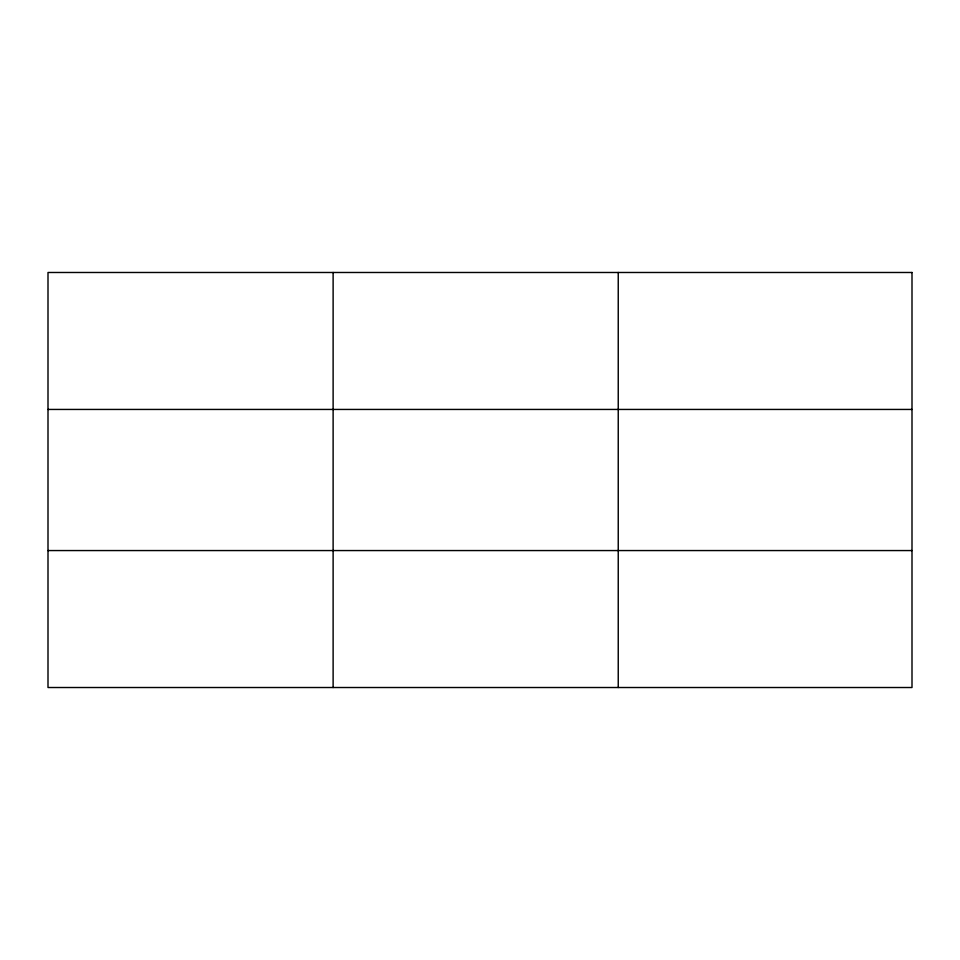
<?xml version="1.0" encoding="UTF-8"?>
<svg xmlns="http://www.w3.org/2000/svg" width="960" height="960" viewBox="0 0 960 960"><rect width="100%" height="100%" fill="white"/><g stroke="black" fill="none" stroke-linecap="round" stroke-linejoin="round"><path stroke-width="1.44" d="M333.12 687.516L333.12 272.484M618.24 687.516L618.24 272.484M48 409.44L912 409.44M48 550.56L912 550.56M912 272.484L912 687.516L48 687.516L48 272.484L912 272.484"/></g></svg>
